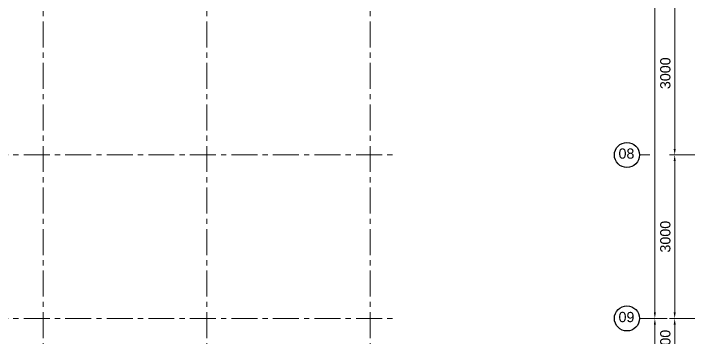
# Model space of a CAD drawing. Header units: millimetres. Extents: x 3220 to 226993, y 817 to 176024.
# Drawn here: x 15760 to 28300, y 149427 to 155385 of the extents above; entities that cross this region are included whole.
import ezdxf

# ---------------------------------------------------------------- set-up
doc = ezdxf.new("R2010")
doc.units = ezdxf.units.MM
doc.linetypes.add('AXES', pattern=[50.8, 31.75, -6.35, 6.35, -6.35])
doc.linetypes.add('CENTER', pattern=[10.16, 6.35, -1.27, 1.27, -1.27])
doc.layers.add('Axe', color=1, linetype='AXES', lineweight=9)
doc.styles.add('ARIAL_BOLD', font='arial.ttf')
doc.dimstyles.new('ECHE 75', dxfattribs={"dimscale": 75, "dimtxt": 2.5, "dimasz": 1.5, "dimexe": 1.25, "dimexo": 0.625, "dimgap": 1, "dimtad": 1, "dimdec": 0, "dimtxsty": 'ARIAL_BOLD', "dimcen": 2.5, "dimclrd": 4, "dimclre": 4, "dimclrt": 6, "dimadec": 0, "dimazin": 0, "dimtfac": 1, "dimtdec": 0, "dimtmove": 0, "dimatfit": 3, "dimfxl": 1, "dimlwd": 13, "dimlwe": 13, "dimarcsym": 0})

# ---------------------------------------------------------------- blocks, each defined once
blk = doc.blocks.new('*D434')
at = {"color": 4, "lineweight": 13, "transparency": 16777216}
for p, q in [((27557, 173792), (27427, 173792)), ((27521, 173679), (27521, 149904)), ((27744, 149792), (27427, 149792))]:
    blk.add_line(p, q, dxfattribs=at)
at = {"color": 4, "transparency": 16777216}
for points in [[(27502, 173679), (27540, 173679), (27521, 173792)], [(27502, 149904), (27540, 149904), (27521, 149792)]]:
    blk.add_solid(points, dxfattribs=at)
at = {"layer": 'Defpoints', "color": 0, "transparency": 16777216}
for p in [(27604, 173792), (27521, 149792), (27791, 149792)]:
    blk.add_point(p, dxfattribs=at)
at = {"color": 6, "transparency": 16777216, "insert": (27350, 163365), "char_height": 187.5, "attachment_point": 5, "rotation": 90, "style": 'ARIAL_BOLD'}
blk.add_mtext('24000', dxfattribs=at)
blk = doc.blocks.new('*D435')
at = {"color": 4, "lineweight": 13, "transparency": 16777216}
for p, q in [((28253, 155792), (27791, 155792)), ((27885, 155679), (27885, 152904)), ((28253, 152792), (27791, 152792))]:
    blk.add_line(p, q, dxfattribs=at)
at = {"color": 4, "transparency": 16777216}
for points in [[(27866, 155679), (27904, 155679), (27885, 155792)], [(27866, 152904), (27904, 152904), (27885, 152792)]]:
    blk.add_solid(points, dxfattribs=at)
at = {"layer": 'Defpoints', "color": 0, "transparency": 16777216}
for p in [(28300, 155792), (27885, 152792), (28300, 152792)]:
    blk.add_point(p, dxfattribs=at)
at = {"color": 6, "transparency": 16777216, "insert": (27714, 154292), "char_height": 187.5, "attachment_point": 5, "rotation": 90, "style": 'ARIAL_BOLD'}
blk.add_mtext('3000', dxfattribs=at)
blk = doc.blocks.new('*D436')
at = {"color": 4, "lineweight": 13, "transparency": 16777216}
for p, q in [((28253, 152792), (27791, 152792)), ((27885, 152679), (27885, 149904)), ((28253, 149792), (27791, 149792))]:
    blk.add_line(p, q, dxfattribs=at)
at = {"color": 4, "transparency": 16777216}
for points in [[(27866, 152679), (27904, 152679), (27885, 152792)], [(27866, 149904), (27904, 149904), (27885, 149792)]]:
    blk.add_solid(points, dxfattribs=at)
at = {"layer": 'Defpoints', "color": 0, "transparency": 16777216}
for p in [(28300, 152792), (27885, 149792), (28300, 149792)]:
    blk.add_point(p, dxfattribs=at)
at = {"color": 6, "transparency": 16777216, "insert": (27714, 151292), "char_height": 187.5, "attachment_point": 5, "rotation": 90, "style": 'ARIAL_BOLD'}
blk.add_mtext('3000', dxfattribs=at)
blk = doc.blocks.new('*D636')
at = {"color": 4, "lineweight": 13, "transparency": 16777216}
for p, q in [((28253, 149792), (27791, 149792)), ((27885, 149679), (27885, 148904)), ((28253, 148792), (27791, 148792))]:
    blk.add_line(p, q, dxfattribs=at)
at = {"color": 4, "transparency": 16777216}
for points in [[(27866, 149679), (27904, 149679), (27885, 149792)], [(27866, 148904), (27904, 148904), (27885, 148792)]]:
    blk.add_solid(points, dxfattribs=at)
at = {"layer": 'Defpoints', "color": 0, "transparency": 16777216}
for p in [(28300, 149792), (27885, 148792), (28300, 148792)]:
    blk.add_point(p, dxfattribs=at)
at = {"color": 6, "transparency": 16777216, "insert": (27714, 149292), "char_height": 187.5, "attachment_point": 5, "rotation": 90, "style": 'ARIAL_BOLD'}
blk.add_mtext('1000', dxfattribs=at)
blk = doc.blocks.new('*D638')
at = {"color": 4, "lineweight": 13, "transparency": 16777216}
for p, q in [((27744, 149792), (27427, 149792)), ((27521, 149679), (27521, 143904)), ((27744, 143792), (27427, 143792))]:
    blk.add_line(p, q, dxfattribs=at)
at = {"color": 4, "transparency": 16777216}
for points in [[(27502, 149679), (27540, 149679), (27521, 149792)], [(27502, 143904), (27540, 143904), (27521, 143792)]]:
    blk.add_solid(points, dxfattribs=at)
at = {"layer": 'Defpoints', "color": 0, "transparency": 16777216}
for p in [(27791, 149792), (27521, 143792), (27791, 143792)]:
    blk.add_point(p, dxfattribs=at)
at = {"color": 6, "transparency": 16777216, "insert": (27350, 146792), "char_height": 187.5, "attachment_point": 5, "rotation": 90, "style": 'ARIAL_BOLD'}
blk.add_mtext('6000', dxfattribs=at)
blk = doc.blocks.new("SYST7ME D'AXE")
at = {"layer": 'Axe', "ltscale": 15}
for p, q in [((9000, 18500), (9000, -6500)), ((12000, 18500), (12000, -6500)), ((15000, 18500), (15000, -6500)), ((-500, -3000), (15500, -3000)), ((-500, -6000), (15500, -6000))]:
    blk.add_line(p, q, dxfattribs=at)
blk = doc.blocks.new('Level -3.5 et0m')
blk.add_blockref("SYST7ME D'AXE", (0, -18000))

msp = doc.modelspace()

# ---------------------------------------------------------------- linework, layer by layer
at = {"color": 1, "linetype": 'CENTER', "lineweight": 9}
for p, q in [((27239.7, 152791.8), (27427.2, 152791.8)), ((27239.7, 149791.8), (27427.2, 149791.8))]:
    msp.add_line(p, q, dxfattribs=at)
at = {"color": 5}
for centre in [(27009.2, 152791.8), (27009.2, 149791.8)]:
    msp.add_circle(centre, 230.5, dxfattribs=at)

# ---------------------------------------------------------------- block references
msp.add_blockref('Level -3.5 et0m', (7300, 173791.8))

# ---------------------------------------------------------------- texts
at = {"char_height": 187.5, "attachment_point": 5, "style": 'ARIAL_BOLD'}
for s, insert in [('08', (27000.3, 152816.4)), ('09', (27000.3, 149816.4))]:
    msp.add_mtext(s, dxfattribs=dict(at, insert=insert))

# ---------------------------------------------------------------- dimensions: what is measured, and where the dimension line sits
dim = msp.add_linear_dim(base=(27520.9, 149791.8), p1=(27603.5, 173791.8), p2=(27791, 149791.8), angle=90, dimstyle='ECHE 75')
dim.commit()
dim.dimension.update_dxf_attribs({"geometry": '*D434', "text_midpoint": (27520.9, 163365.1), "dimtype": 160})
for base, p1, p2, picture, middle in [((27884.8, 152791.8), (28300, 155791.8), (28300, 152791.8), '*D435', (27714, 154291.8)), ((27884.8, 149791.8), (28300, 152791.8), (28300, 149791.8), '*D436', (27714, 151291.8)), ((27520.9, 143791.8), (27791, 149791.8), (27791, 143791.8), '*D638', (27350.2, 146791.8)), ((27884.8, 148791.8), (28300, 149791.8), (28300, 148791.8), '*D636', (27714, 149291.8))]:
    dim = msp.add_linear_dim(base=base, p1=p1, p2=p2, angle=90, dimstyle='ECHE 75')
    dim.commit()
    dim.dimension.update_dxf_attribs({"geometry": picture, "text_midpoint": middle})

doc.saveas('drawing.dxf')
